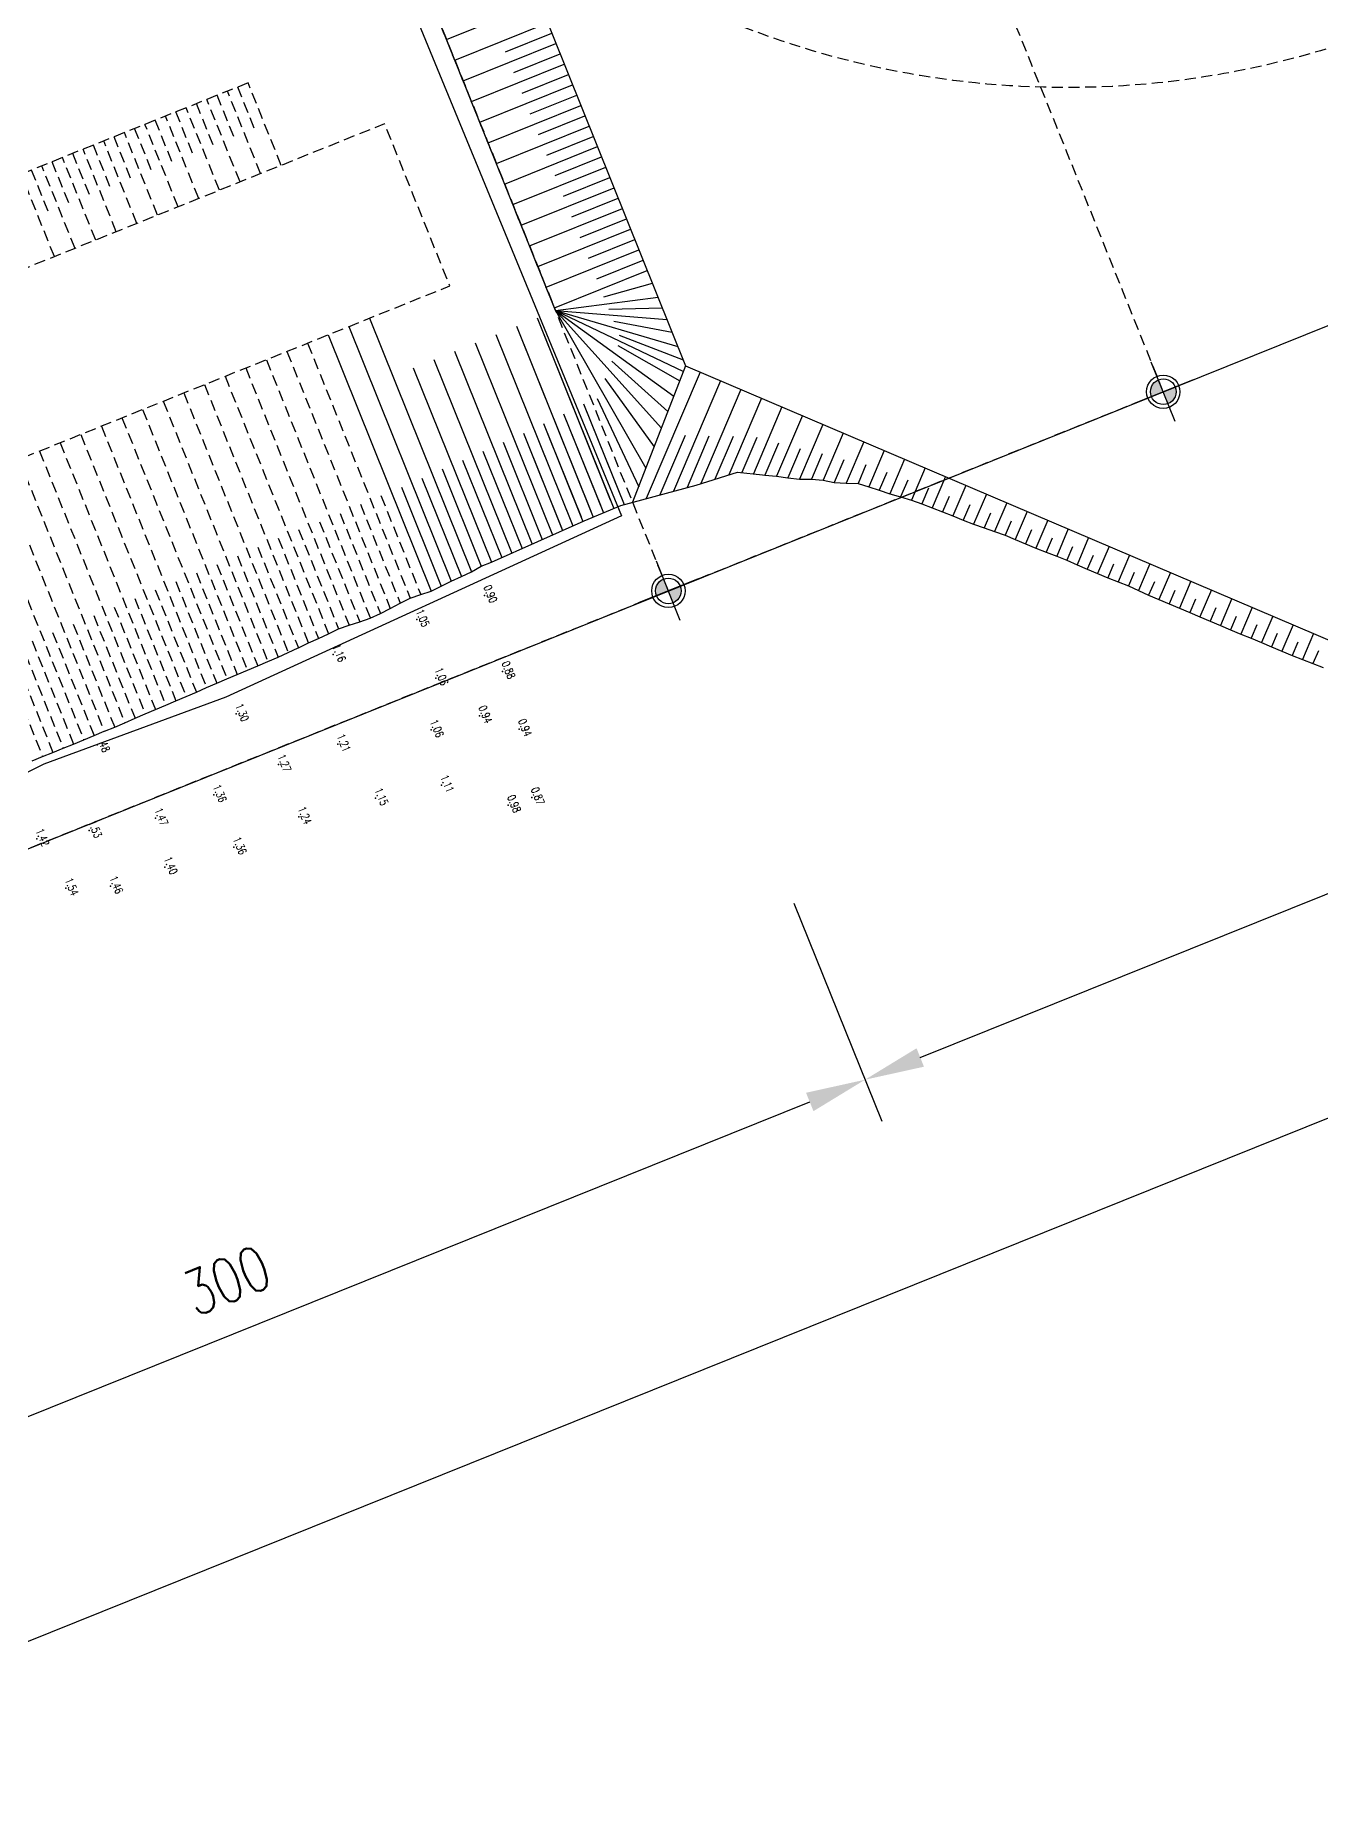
# Model space of a CAD drawing. Header units: millimetres. Extents: x 405522 to 410309, y 2303080 to 2310223.
# Drawn here: x 407945.7 to 408234.9, y 2306185.5 to 2306581.4 of the extents above; entities that cross this region are included whole.
import ezdxf
from ezdxf.enums import TextEntityAlignment as Align
from ezdxf.xclip import XClip

# ---------------------------------------------------------------- set-up
doc = ezdxf.new("R2010")
doc.units = ezdxf.units.MM
doc.header["$LTSCALE"] = 10
doc.header["$MEASUREMENT"] = 0
doc.header["$XCLIPFRAME"] = 0
doc.linetypes.add('HIDDEN', pattern=[0.375, 0.25, -0.125])
doc.layers.get('0').update_dxf_attribs({"linetype": 'CONTINUOUS'})
doc.layers.get('Defpoints').update_dxf_attribs({"linetype": 'CONTINUOUS'})
for name, color, linetype in [('Bao', 1, 'CONTINUOUS'), ('caodo', 7, 'CONTINUOUS'), ('DIM', 4, 'CONTINUOUS'), ('DLINE', 4, 'CONTINUOUS'), ('Hatch', 8, 'CONTINUOUS'), ('Main', 3, 'CONTINUOUS'), ('mois', 3, 'CONTINUOUS'), ('Proposed', 7, 'CONTINUOUS'), ('Structure', 2, 'CONTINUOUS'), ('w', 8, 'CONTINUOUS')]:
    doc.layers.add(name, color=color, linetype=linetype)
doc.styles.add('Dien', font='simplex.shx', dxfattribs={"width": 0.75})
doc.styles.add('TextH', font='vntimeh.shx', dxfattribs={"width": 0.75})
doc.styles.add('txt', font='romans.shx', dxfattribs={"height": 0.2})
doc.dimstyles.new('D2', dxfattribs={"dimscale": 2, "dimtxt": 1.8, "dimasz": 1.5, "dimexe": 1.5, "dimexo": 2, "dimgap": 1, "dimtad": 1, "dimdec": 1, "dimdsep": 46, "dimtxsty": 'TextH', "dimcen": 2.5, "dimclrd": 4, "dimclre": 4, "dimclrt": 7, "dimadec": 1, "dimazin": 2, "dimtfac": 1, "dimtdec": 1, "dimtmove": 1, "dimatfit": 0, "dimfxl": 0.25, "dimtolj": 1, "dimtzin": 0, "dimlwd": -1, "dimlwe": -1, "dimarcsym": 0})
doc.dimstyles.new('D6.7', dxfattribs={"dimscale": 6.7, "dimtxt": 1.5, "dimasz": 2, "dimexe": 1.5, "dimexo": 0.5, "dimgap": 1, "dimtad": 1, "dimdec": 0, "dimdsep": 46, "dimtxsty": 'Dien', "dimcen": 1, "dimclrd": 256, "dimclre": 256, "dimclrt": 7, "dimaunit": 1, "dimadec": 3, "dimazin": 0, "dimtfac": 1, "dimtdec": 0, "dimtmove": 1, "dimatfit": 0, "dimfxl": 1, "dimtolj": 1, "dimtzin": 0, "dimlwe": -1, "dimarcsym": 0})

# ---------------------------------------------------------------- blocks, each defined once
blk = doc.blocks.new('*D4')
at = {"layer": 'Defpoints', "color": 0, "linetype": 'Continuous'}
for p in [(408115.12, 2306389.34), (408132.35, 2306346.52), (407836.8, 2306277.35)]:
    blk.add_point(p, dxfattribs=at)
at = {"layer": 'DIM', "linetype": 'Continuous'}
for p, q in [((408116.37, 2306386.23), (408136.1, 2306337.2)), ((407838.05, 2306274.24), (407857.79, 2306225.21))]:
    blk.add_line(p, q, dxfattribs=at)
at = {"layer": 'DIM', "linetype": 'Continuous', "lineweight": -2}
blk.add_line((407866.47, 2306239.54), (408119.92, 2306341.52), dxfattribs=at)
at = {"layer": 'DIM', "linetype": 'Continuous'}
for points in [[(408119.08, 2306343.59), (408120.75, 2306339.45), (408132.35, 2306346.52)], [(407865.63, 2306241.61), (407867.3, 2306237.46), (407854.03, 2306234.53)]]:
    blk.add_solid(points, dxfattribs=at)
at = {"layer": 'DIM', "color": 7, "linetype": 'Continuous', "insert": (407988.81, 2306301.4), "char_height": 10.05, "attachment_point": 5, "rotation": 21.9189, "style": 'Dien'}
blk.add_mtext('\\A1;300', dxfattribs=at)
blk = doc.blocks.new('*D5')
at = {"layer": 'Defpoints', "color": 0, "linetype": 'Continuous'}
for p in [(408395.33, 2306498.48), (408411.31, 2306458.77), (408115.12, 2306389.34)]:
    blk.add_point(p, dxfattribs=at)
at = {"layer": 'DIM', "linetype": 'Continuous'}
for p, q in [((408396.58, 2306495.37), (408415.06, 2306449.45)), ((408116.37, 2306386.23), (408136.1, 2306337.2))]:
    blk.add_line(p, q, dxfattribs=at)
at = {"layer": 'DIM', "linetype": 'Continuous', "lineweight": -2}
blk.add_line((408144.78, 2306351.52), (408398.88, 2306453.77), dxfattribs=at)
at = {"layer": 'DIM', "linetype": 'Continuous'}
for points in [[(408398.05, 2306455.84), (408399.71, 2306451.7), (408411.31, 2306458.77)], [(408143.95, 2306353.6), (408145.61, 2306349.45), (408132.35, 2306346.52)]]:
    blk.add_solid(points, dxfattribs=at)
at = {"layer": 'DIM', "color": 7, "linetype": 'Continuous', "insert": (408267.45, 2306413.52), "char_height": 10.05, "attachment_point": 5, "rotation": 21.9189, "style": 'Dien'}
blk.add_mtext('\\A1;301', dxfattribs=at)
blk = doc.blocks.new('*D6')
at = {"layer": 'Defpoints', "color": 0, "linetype": 'Continuous'}
for p in [(408519.48, 2306591.77), (407115.96, 2305987.3), (407150.7, 2305900.97)]:
    blk.add_point(p, dxfattribs=at)
at = {"layer": 'DIM', "linetype": 'Continuous'}
for p, q in [((408520.73, 2306588.66), (408571.73, 2306461.93)), ((407117.22, 2305984.19), (407154.45, 2305891.65))]:
    blk.add_line(p, q, dxfattribs=at)
at = {"layer": 'DIM', "linetype": 'Continuous', "lineweight": -2}
blk.add_line((408555.54, 2306466.25), (407163.13, 2305905.97), dxfattribs=at)
at = {"layer": 'DIM', "linetype": 'Continuous'}
for points in [[(408554.71, 2306468.33), (408556.38, 2306464.18), (408567.98, 2306471.26)], [(407162.3, 2305908.04), (407163.97, 2305903.9), (407150.7, 2305900.97)]]:
    blk.add_solid(points, dxfattribs=at)
at = {"layer": 'DIM', "color": 7, "linetype": 'Continuous', "insert": (407854.96, 2306196.99), "char_height": 10.05, "attachment_point": 5, "rotation": 21.9189, "style": 'Dien'}
blk.add_mtext('\\A1;1528', dxfattribs=at)
blk = doc.blocks.new('A$C2EB2327C')
h = blk.add_hatch(color=256)
h.paths.add_polyline_path([(0, 3.85), (0, 0), (3.85, 0, 0.414214)])
h.paths.add_polyline_path([(0, 0), (-3.85, 0, 0.414214), (0, -3.85)])
for p, q in [((0, 9.61), (0, -9.61)), ((9.61, 0), (-9.61, 0))]:
    blk.add_line(p, q)
for radius in [5, 3.85]:
    blk.add_circle((0, 0), radius)
blk = doc.blocks.new('20')
at = {"layer": 'caodo', "color": 8, "linetype": 'Continuous'}
for p in [(439.2, -853.04, -1.42), (423.96, -858.45, -1.27), (405.17, -866.31, -1.16), (443.28, -870.15, -1.44), (428.22, -871.62, -1.26), (383.35, -879.69, -1.02), (438.08, -880.12, -1.38), (352.1, -886.63, -0.84), (406.21, -886.5, -1.11), (427.16, -883.29, -1.26), (446.98, -883.11, -1.38), (392.87, -891.06, -1.05), (378.32, -897.9, -0.96), (414.69, -898.62, -1.17), (429.5, -895.7, -1.21), (449.86, -898.51, -1.45), (444.54, -900.24, -1.34), (350.29, -905.9, -0.79), (365.18, -903.13, -0.85), (397.45, -902.84, -1.08), (338.47, -907.77, -0.9), (382.84, -909.66, -0.96), (367.3, -914.13, -0.92), (355.06, -918.46, -0.86), (345.01, -918.89, -0.78)]:
    blk.add_point(p, dxfattribs=at)
at = {"layer": 'caodo', "color": 8, "linetype": 'Continuous', "style": 'txt', "width": 0.75}
for s, p in [('0.90', (439.7, -853.04, -1.42)), ('1.05', (424.46, -858.45, -1.27)), ('1.16', (405.67, -866.31, -1.16)), ('1.06', (428.72, -871.62, -1.26)), ('0.88', (443.78, -870.15, -1.44)), ('1.30', (383.85, -879.69, -1.02)), ('0.94', (438.58, -880.12, -1.38)), ('1.06', (427.66, -883.29, -1.26)), ('0.94', (447.48, -883.11, -1.38)), ('1.48', (352.6, -886.63, -0.84)), ('1.21', (406.71, -886.5, -1.11)), ('1.27', (393.37, -891.06, -1.05)), ('1.11', (430, -895.7, -1.21)), ('1.36', (378.82, -897.9, -0.96)), ('1.15', (415.19, -898.62, -1.17)), ('0.98', (445.04, -900.24, -1.34)), ('0.87', (450.36, -898.51, -1.45)), ('1.47', (365.68, -903.13, -0.85)), ('1.24', (397.95, -902.84, -1.08)), ('1.42', (338.97, -907.77, -0.9)), ('1.53', (350.79, -905.9, -0.79)), ('1.36', (383.34, -909.66, -0.96)), ('1.40', (367.8, -914.13, -0.92)), ('1.54', (345.51, -918.89, -0.78)), ('1.46', (355.56, -918.46, -0.86))]:
    blk.add_text(s, height=1.8, rotation=292, dxfattribs=at).set_placement(p, align=Align.CENTER)
blk = doc.blocks.new('*D50')
at = {"layer": 'Defpoints', "color": 0, "linetype": 'Continuous'}
for p in [(407494.82, 2306933.31), (408995.35, 2306821.5), (407742.64, 2306317.43)]:
    blk.add_point(p, dxfattribs=at)
at = {"layer": 'Hatch', "color": 4, "linetype": 'Continuous'}
for p, q in [((407498.53, 2306934.8), (408750.32, 2307438.5)), ((408748.65, 2307434.6), (408994.23, 2306824.28)), ((407746.35, 2306318.92), (408998.14, 2306822.62))]:
    blk.add_line(p, q, dxfattribs=at)
for points in [[(408749.12, 2307434.78), (408748.19, 2307434.41), (408747.53, 2307437.38)], [(408994.7, 2306824.47), (408993.77, 2306824.09), (408995.35, 2306821.5)]]:
    blk.add_solid(points, dxfattribs=at)
at = {"layer": 'Hatch', "color": 7, "linetype": 'Continuous', "insert": (408874.97, 2307130.86), "char_height": 3.6, "attachment_point": 5, "rotation": 291.9189, "style": 'TextH'}
blk.add_mtext('\\A1;663.9', dxfattribs=at)
blk = doc.blocks.new('*D54')
at = {"layer": 'Defpoints', "color": 0, "linetype": 'Continuous'}
for p in [(408495.7, 2307336.05), (407494.82, 2306933.31), (407742.64, 2306317.43)]:
    blk.add_point(p, dxfattribs=at)
at = {"layer": 'Hatch', "color": 4, "linetype": 'Continuous'}
for p, q in [((407498.53, 2306934.8), (408498.49, 2307337.17)), ((408742.4, 2306722.95), (408496.82, 2307333.26)), ((407746.35, 2306318.92), (408746.31, 2306721.28))]:
    blk.add_line(p, q, dxfattribs=at)
for points in [[(408497.29, 2307333.45), (408496.36, 2307333.08), (408495.7, 2307336.05)], [(408742.87, 2306723.13), (408741.94, 2306722.76), (408743.52, 2306720.16)]]:
    blk.add_solid(points, dxfattribs=at)
at = {"layer": 'Hatch', "color": 7, "linetype": 'Continuous', "insert": (408623.14, 2307029.52), "char_height": 3.6, "attachment_point": 5, "rotation": 291.9189, "style": 'TextH'}
blk.add_mtext('\\A1;663.9', dxfattribs=at)

msp = doc.modelspace()

# ---------------------------------------------------------------- linework, layer by layer
at = {"layer": 'Bao', "flags": 128}
msp.add_lwpolyline([(408062.73, 2306519.55), (407856.67, 2307031.64)], dxfattribs=at)
at = {"layer": 'Hatch', "color": 8, "linetype": 'HIDDEN'}
for p, q in [((407990.34, 2306558.65), (407986.61, 2306567.93)), ((407996.39, 2306550.31), (407988.93, 2306568.86)), ((407994.98, 2306560.52), (407991.25, 2306569.8)), ((408001.03, 2306552.17), (407993.57, 2306570.73)), ((407982.48, 2306544.71), (407975.01, 2306563.26)), ((407981.07, 2306554.92), (407977.33, 2306564.2)), ((407987.12, 2306546.58), (407979.65, 2306565.13)), ((407985.7, 2306556.79), (407981.97, 2306566.06)), ((407991.76, 2306548.44), (407984.29, 2306567)), ((407973.2, 2306540.98), (407965.74, 2306559.53)), ((407971.79, 2306551.19), (407968.06, 2306560.46)), ((407977.84, 2306542.84), (407970.37, 2306561.4)), ((407976.43, 2306553.05), (407972.69, 2306562.33)), ((407963.92, 2306537.24), (407956.46, 2306555.8)), ((407962.51, 2306547.45), (407958.78, 2306556.73)), ((407968.56, 2306539.11), (407961.1, 2306557.66)), ((407967.15, 2306549.32), (407963.42, 2306558.6)), ((407954.65, 2306533.51), (407947.18, 2306552.06)), ((407953.23, 2306543.72), (407949.5, 2306553)), ((407959.29, 2306535.38), (407951.82, 2306553.93)), ((407957.87, 2306545.59), (407954.14, 2306554.86)), ((407950.01, 2306531.64), (407942.54, 2306550.2)), ((407948.6, 2306541.85), (407944.86, 2306551.13)), ((408006.96, 2306512.2), (408030.04, 2306454.83)), ((407997.68, 2306508.46), (408021.06, 2306450.36)), ((408002.32, 2306510.33), (408025.57, 2306452.53)), ((407988.4, 2306504.73), (408011.7, 2306446.83)), ((407993.04, 2306506.6), (408016.31, 2306448.76)), ((407979.12, 2306501), (408002.62, 2306442.6)), ((407983.76, 2306502.86), (408007.13, 2306444.78)), ((407969.85, 2306497.26), (407993.44, 2306438.63)), ((407974.49, 2306499.13), (407998.04, 2306440.58)), ((407960.57, 2306493.53), (407984.24, 2306434.72)), ((407965.21, 2306495.4), (407988.82, 2306436.71)), ((407946.65, 2306487.93), (407970.44, 2306428.82)), ((407951.29, 2306489.8), (407975.04, 2306430.79)), ((407955.93, 2306491.66), (407979.64, 2306432.74)), ((407937.38, 2306484.2), (407961.24, 2306424.9)), ((407942.02, 2306486.06), (407965.86, 2306426.81)), ((407928.1, 2306480.47), (407952, 2306421.08)), ((407932.74, 2306482.33), (407956.63, 2306422.97)), ((407923.46, 2306478.6), (407947.36, 2306419.21)), ((408023.45, 2306477.9), (408032.4, 2306455.66)), ((408014.28, 2306473.9), (408023.33, 2306451.4)), ((408018.84, 2306475.98), (408027.81, 2306453.68)), ((408000.37, 2306468.3), (408009.42, 2306445.79)), ((408004.95, 2306470.3), (408013.95, 2306447.93)), ((408009.65, 2306472.02), (408018.71, 2306449.5)), ((407991.19, 2306464.32), (408000.35, 2306441.56)), ((407995.77, 2306466.32), (408004.88, 2306443.69)), ((407981.94, 2306460.5), (407991.13, 2306437.67)), ((407986.57, 2306462.41), (407995.74, 2306439.61)), ((407972.71, 2306456.67), (407981.94, 2306433.72)), ((407977.32, 2306458.59), (407986.53, 2306435.71)), ((407963.47, 2306452.84), (407972.74, 2306429.8)), ((407968.09, 2306454.75), (407977.34, 2306431.76)), ((407954.25, 2306448.97), (407963.57, 2306425.81)), ((407958.85, 2306450.92), (407968.15, 2306427.82)), ((407944.98, 2306445.21), (407954.31, 2306422.01)), ((407949.61, 2306447.11), (407958.93, 2306423.94)), ((407940.34, 2306443.34), (407949.68, 2306420.15))]:
    msp.add_line(p, q, dxfattribs=at)
at = {"layer": 'Main', "color": 3}
for p, q in [((407877.54, 2307040.04), (408092, 2306507.07)), ((408092, 2306507.07), (408453.94, 2306352.83))]:
    msp.add_line(p, q, dxfattribs=at)
at = {"layer": 'Main', "color": 9, "linetype": 'HIDDEN'}
msp.add_line((407993.57, 2306570.73), (407786.74, 2306487.5), dxfattribs=at)
at = {"layer": 'Main', "color": 9, "linetype": 'HIDDEN', "flags": 128}
for points in [[(407696.88, 2306710.8), (407945.51, 2306810.85), (408062.73, 2306519.55)], [(407821.32, 2306437.5), (408038.95, 2306525.07), (408024.28, 2306561.53), (407806.65, 2306473.96)]]:
    msp.add_lwpolyline(points, dxfattribs=at)
at = {"layer": 'Main', "color": 3, "flags": 128}
msp.add_lwpolyline([(408092, 2306507.07), (408080.08, 2306476.41)], dxfattribs=at)
at = {"layer": 'Main', "color": 8, "flags": 128}
msp.add_lwpolyline([(408048.33, 2306462.95), (408069.14, 2306472.2), (408077.44, 2306475.69), (408094.37, 2306480.28), (408103.64, 2306483.16), (408109.29, 2306482.55)], dxfattribs=at)
at = {"layer": 'Main'}
msp.add_polyline3d([(408109.29, 2306482.55, -0.84), (408109.84, 2306482.5, -0.88), (408112.45, 2306482.27, -1.04), (408115.01, 2306481.89, -1.17), (408117.61, 2306481.63, -1.33), (408120.33, 2306481.62, -1.54), (408122.94, 2306481.36, -1.7), (408125.44, 2306480.85, -1.8), (408128.09, 2306480.71, -1.98), (408130.78, 2306480.63, -2.18), (408133.17, 2306479.86, -2.22), (408135.56, 2306479.1, -2.27), (408137.95, 2306478.33, -2.31), (408140.35, 2306477.6, -2.37), (408142.77, 2306476.88, -2.43), (408145.13, 2306476.04, -2.46), (408147.48, 2306475.18, -2.48), (408149.81, 2306474.27, -2.5), (408152.13, 2306473.34, -2.51), (408154.45, 2306472.4, -2.52), (408156.78, 2306471.51, -2.54), (408159.12, 2306470.63, -2.56), (408161.51, 2306469.86, -2.6), (408163.86, 2306468.98, -2.63), (408166.15, 2306467.99, -2.62), (408168.46, 2306467.03, -2.63), (408170.78, 2306466.1, -2.64), (408173.12, 2306465.21, -2.66), (408175.46, 2306464.31, -2.68), (408177.76, 2306463.34, -2.68), (408180.06, 2306462.36, -2.68), (408182.34, 2306461.33, -2.67), (408184.64, 2306460.35, -2.67), (408186.96, 2306459.43, -2.68), (408189.29, 2306458.52, -2.7), (408191.62, 2306457.59, -2.71), (408193.88, 2306456.54, -2.69), (408196.15, 2306455.48, -2.67), (408198.46, 2306454.53, -2.68), (408200.77, 2306453.56, -2.68), (408203.08, 2306452.6, -2.69), (408205.38, 2306451.62, -2.69), (408207.67, 2306450.63, -2.68), (408209.97, 2306449.65, -2.69), (408212.28, 2306448.68, -2.69), (408214.58, 2306447.71, -2.69), (408216.9, 2306446.77, -2.7), (408219.21, 2306445.82, -2.71), (408221.52, 2306444.87, -2.71), (408223.82, 2306443.89, -2.71), (408226.13, 2306442.92, -2.71), (408228.43, 2306441.96, -2.72), (408230.76, 2306441.05, -2.73), (408233.09, 2306440.14, -2.75), (408235.42, 2306439.23, -2.76)], dxfattribs=at)
at = {"layer": 'Main', "color": 9, "linetype": 'HIDDEN'}
msp.add_polyline3d([(407945.04, 2306418.27, 1.5), (407947.36, 2306419.21, 1.5), (407949.68, 2306420.15, 1.5), (407952, 2306421.08, 1.5), (407954.31, 2306422.01, 1.5), (407956.63, 2306422.97, 1.5), (407958.93, 2306423.94, 1.49), (407961.24, 2306424.9, 1.48), (407963.57, 2306425.81, 1.49), (407965.86, 2306426.81, 1.47), (407968.15, 2306427.82, 1.46), (407970.44, 2306428.82, 1.44), (407972.74, 2306429.8, 1.43), (407975.04, 2306430.79, 1.42), (407977.34, 2306431.76, 1.41), (407979.64, 2306432.74, 1.4), (407981.94, 2306433.72, 1.39), (407984.24, 2306434.72, 1.38), (407986.53, 2306435.71, 1.37), (407988.82, 2306436.71, 1.35), (407991.13, 2306437.67, 1.35), (407993.44, 2306438.63, 1.34), (407995.74, 2306439.61, 1.33), (407998.04, 2306440.58, 1.32), (408000.35, 2306441.56, 1.31), (408002.62, 2306442.6, 1.29), (408004.88, 2306443.69, 1.25), (408007.13, 2306444.78, 1.22), (408009.42, 2306445.79, 1.21), (408011.7, 2306446.83, 1.18), (408013.95, 2306447.93, 1.15), (408016.31, 2306448.76, 1.17), (408018.71, 2306449.5, 1.21), (408021.06, 2306450.36, 1.23), (408023.33, 2306451.4, 1.2), (408025.57, 2306452.53, 1.16), (408027.81, 2306453.68, 1.11), (408030.04, 2306454.83, 1.07), (408032.4, 2306455.66, 1.09), (408034.79, 2306456.42, 1.13), (408037.04, 2306457.53, 1.09), (408039.29, 2306458.63, 1.05), (408041.55, 2306459.71, 1.02), (408043.81, 2306460.79, 0.99), (408045.99, 2306462.06, 0.92), (408048.33, 2306462.95, 0.93)], dxfattribs=at)
at = {"layer": 'mois', "color": 6, "linetype": 'HIDDEN'}
msp.add_lwpolyline([(408088.11, 2306456.46), (408199.44, 2306501.26), (407828.03, 2307424.27), (407716.71, 2307379.48)], dxfattribs=at)
msp.add_lwpolyline([(406742.66, 2306987.54), (407088.98, 2306054.36), (408088.11, 2306456.46), (407716.71, 2307379.48)], close=True, dxfattribs=at)
at = {"layer": 'Proposed', "color": 8, "linetype": 'Continuous'}
for p, q in [((408038.22, 2306580.45), (408059.09, 2306588.85)), ((408040.08, 2306575.82), (408060.96, 2306584.21)), ((408041.95, 2306571.18), (408062.82, 2306579.58)), ((408051.45, 2306577.7), (408061.89, 2306581.9)), ((408053.32, 2306573.06), (408063.76, 2306577.26)), ((408043.82, 2306566.54), (408064.69, 2306574.94)), ((408055.19, 2306568.42), (408065.62, 2306572.62)), ((408045.68, 2306561.9), (408066.56, 2306570.3)), ((408057.05, 2306563.78), (408067.49, 2306567.98)), ((408047.55, 2306557.26), (408068.42, 2306565.66)), ((408058.92, 2306559.14), (408069.36, 2306563.34)), ((408049.42, 2306552.62), (408070.29, 2306561.02)), ((408051.28, 2306547.98), (408072.16, 2306556.38)), ((408060.79, 2306554.5), (408071.22, 2306558.7)), ((408053.15, 2306543.35), (408074.02, 2306551.74)), ((408062.65, 2306549.86), (408073.09, 2306554.06)), ((408064.52, 2306545.23), (408074.96, 2306549.43)), ((408055.02, 2306538.71), (408075.89, 2306547.11)), ((408066.39, 2306540.59), (408076.82, 2306544.79)), ((408056.88, 2306534.07), (408077.76, 2306542.47)), ((408068.25, 2306535.95), (408078.69, 2306540.15)), ((408058.75, 2306529.43), (408079.62, 2306537.83)), ((408070.12, 2306531.31), (408080.56, 2306535.51)), ((408060.62, 2306524.79), (408081.49, 2306533.19)), ((408062.48, 2306520.15), (408083.36, 2306528.55)), ((408071.99, 2306526.67), (408082.42, 2306530.87)), ((408073.62, 2306522.61), (408084.51, 2306525.67)), ((408062.73, 2306519.55), (408085.79, 2306522.51)), ((408074.74, 2306519.83), (408086.75, 2306520.12)), ((408016.23, 2306515.93), (408039.29, 2306458.63)), ((408020.87, 2306517.79), (408043.81, 2306460.79)), ((408053.93, 2306516.01), (408070.66, 2306474.43)), ((408053.93, 2306516.01), (408071.21, 2306473.07)), ((408058.57, 2306517.87), (408075.03, 2306476.95)), ((408058.57, 2306517.87), (408075.82, 2306475.01)), ((408062.73, 2306519.55), (408083.06, 2306484.06)), ((408062.73, 2306519.55), (408087.8, 2306517.49)), ((408062.73, 2306519.55), (408090.24, 2306511.44)), ((408062.73, 2306519.55), (408091.52, 2306505.83)), ((408075.83, 2306517.11), (408088.94, 2306514.68)), ((408011.59, 2306514.06), (408034.79, 2306456.42)), ((408044.65, 2306512.27), (408062.05, 2306469.05)), ((408049.29, 2306514.14), (408066.31, 2306471.84)), ((408049.29, 2306514.14), (408066.62, 2306471.08)), ((408077.08, 2306514.01), (408091.44, 2306508.47)), ((408035.37, 2306508.54), (408052.9, 2306464.98)), ((408040.01, 2306510.41), (408057.47, 2306467.01)), ((408030.74, 2306506.67), (408048.33, 2306462.95)), ((408073.83, 2306504.22), (408084.94, 2306488.89)), ((408095.25, 2306505.68), (408083.13, 2306477.23)), ((408099.85, 2306503.72), (408089.27, 2306478.9)), ((408104.45, 2306501.76), (408095.44, 2306480.61)), ((408064.54, 2306496.32), (408072.84, 2306475.71)), ((408064.54, 2306496.32), (408073.51, 2306474.04)), ((408069.03, 2306498.56), (408077.18, 2306478.32)), ((408069.03, 2306498.56), (408078.16, 2306475.88)), ((408072.08, 2306499.71), (408081.44, 2306479.88)), ((408109.05, 2306499.8), (408101.71, 2306482.56)), ((408113.65, 2306497.84), (408107.23, 2306482.78)), ((408118.25, 2306495.88), (408112.45, 2306482.27)), ((408055.53, 2306491.93), (408064.09, 2306470.65)), ((408055.53, 2306491.93), (408064.33, 2306470.06)), ((408060.05, 2306494.1), (408068.48, 2306473.13)), ((408060.05, 2306494.1), (408068.9, 2306472.09)), ((408122.85, 2306493.92), (408117.61, 2306481.63)), ((408127.45, 2306491.96), (408122.94, 2306481.36)), ((408050.95, 2306489.93), (408059.76, 2306468.03)), ((408091.88, 2306491.38), (408086.2, 2306478.06)), ((408097.25, 2306491.24), (408092.35, 2306479.73)), ((408102.66, 2306491.18), (408098.57, 2306481.59)), ((408107.99, 2306490.94), (408104.64, 2306483.06)), ((408112.89, 2306489.68), (408109.84, 2306482.5)), ((408117.78, 2306488.4), (408115.01, 2306481.89)), ((408132.05, 2306490), (408128.09, 2306480.71)), ((408136.65, 2306488.04), (408133.17, 2306479.86)), ((408041.79, 2306485.89), (408050.62, 2306463.97)), ((408046.37, 2306487.92), (408055.19, 2306466)), ((408122.74, 2306487.28), (408120.33, 2306481.62)), ((408127.59, 2306485.92), (408125.44, 2306480.85)), ((408132.56, 2306484.83), (408130.78, 2306480.63)), ((408141.25, 2306486.08), (408137.95, 2306478.33)), ((408145.85, 2306484.12), (408142.77, 2306476.88)), ((408032.66, 2306481.79), (408041.55, 2306459.71)), ((408037.2, 2306483.9), (408045.99, 2306462.06)), ((408137.26, 2306483.08), (408135.56, 2306479.1)), ((408141.95, 2306481.35), (408140.35, 2306477.6)), ((408150.45, 2306482.16), (408147.48, 2306475.18)), ((408155.05, 2306480.2), (408152.13, 2306473.34)), ((408028.09, 2306479.77), (408037.04, 2306457.53)), ((408146.64, 2306479.59), (408145.13, 2306476.04)), ((408151.28, 2306477.73), (408149.81, 2306474.27)), ((408159.65, 2306478.24), (408156.78, 2306471.51)), ((408164.25, 2306476.28), (408161.51, 2306469.86)), ((408155.9, 2306475.81), (408154.45, 2306472.4)), ((408160.54, 2306473.94), (408159.12, 2306470.63)), ((408165.21, 2306472.14), (408163.86, 2306468.98)), ((408168.85, 2306474.32), (408166.15, 2306467.99)), ((408173.45, 2306472.36), (408170.78, 2306466.1)), ((408169.81, 2306470.18), (408168.46, 2306467.03)), ((408174.44, 2306468.3), (408173.12, 2306465.21)), ((408178.05, 2306470.4), (408175.46, 2306464.31)), ((408182.65, 2306468.44), (408180.06, 2306462.36)), ((408179.05, 2306466.38), (408177.76, 2306463.34)), ((408183.64, 2306464.39), (408182.34, 2306461.33)), ((408187.25, 2306466.48), (408184.64, 2306460.35)), ((408191.85, 2306464.52), (408189.29, 2306458.52)), ((408188.26, 2306462.47), (408186.96, 2306459.43)), ((408192.88, 2306460.57), (408191.62, 2306457.59)), ((408196.45, 2306462.56), (408193.88, 2306456.54)), ((408201.05, 2306460.6), (408198.46, 2306454.53)), ((408197.45, 2306458.53), (408196.15, 2306455.48)), ((408202.06, 2306456.59), (408200.77, 2306453.56)), ((408205.65, 2306458.64), (408203.08, 2306452.6)), ((408210.25, 2306456.68), (408207.67, 2306450.63)), ((408206.66, 2306454.64), (408205.38, 2306451.62)), ((408211.26, 2306452.68), (408209.97, 2306449.65)), ((408214.85, 2306454.72), (408212.28, 2306448.68)), ((408219.45, 2306452.76), (408216.9, 2306446.77)), ((408215.86, 2306450.73), (408214.58, 2306447.71)), ((408220.48, 2306448.8), (408219.21, 2306445.82)), ((408224.05, 2306450.8), (408221.52, 2306444.87)), ((408228.65, 2306448.84), (408226.13, 2306442.92)), ((408225.09, 2306446.86), (408223.82, 2306443.89)), ((408229.69, 2306444.91), (408228.43, 2306441.96)), ((408233.25, 2306446.88), (408230.76, 2306441.05)), ((408234.32, 2306443.02), (408233.09, 2306440.14))]:
    msp.add_line(p, q, dxfattribs=at)
at = {"layer": 'Proposed', "color": 8, "linetype": 'Continuous', "flags": 128}
for points in [[(408062.73, 2306519.55), (408089.35, 2306500.26)], [(408062.73, 2306519.55), (408086.55, 2306493.05)], [(408075.37, 2306508.17), (408088.01, 2306496.8)], [(408076.71, 2306511.64), (408090.7, 2306503.73)]]:
    msp.add_lwpolyline(points, dxfattribs=at)
at = {"layer": 'Structure', "linetype": 'HIDDEN'}
msp.add_circle((408177.66, 2306769.68), 200, dxfattribs=at)
at = {"layer": 'w', "linetype": 'Continuous', "flags": 128}
msp.add_lwpolyline([(407920.28, 2306854.97), (408077.54, 2306473.33), (407988.58, 2306432.55), (407947.61, 2306417.49), (407889.54, 2306388.45), (407877.86, 2306382.6), (407867.21, 2306382), (407845.7, 2306372.6), (407838.95, 2306367.13), (407841.84, 2306355.85), (407840.91, 2306344.75), (407836.13, 2306333.53), (407824.93, 2306324.56), (407811.47, 2306320.44), (407796.23, 2306324.52), (407784.95, 2306327.6), (407779.08, 2306324.1), (407533.91, 2306221.91), (407446.84, 2306519.09)], dxfattribs=at)

# ---------------------------------------------------------------- block references
at = {"layer": 'caodo', "linetype": 'Continuous'}
ref = msp.add_blockref('20', (407607.56, 2307308.49, 2.32), dxfattribs=at)
XClip(ref).set_block_clipping_path([(-1349.6056714252, -661.9058657554), (-160.2432635269, -789.0626177704), (-158.37, -682.7400000002), (-152.5537012776, -565.1435954412), (-154.4567852021, -515.7710593813), (-164.5656294519, -479.7079773764), (-169.8483049072, -457.4688106682), (-166.8279659872, -442.0162156662), (-126.7827336918, -389.4443280851), (-106.0518872158, -361.8542004311), (-63.7794437606, -462.4105278351), (-33.4664476524, -538.7088304474), (-26.8309580461, -536.6440252331), (-14.1947287806, -530.290072049), (2.8735610212, -522.7809317391), (21.7790860042, -516.4300709004), (33.4963699727, -516.3916891841), (41.8323397201, -526.5245847343), (49.3870018656, -538.8965703272), (57.5814736318, -547.8425059784), (240.790552864, -478.5933098081), (312.7168333768, -453.5233669193), (469.9752955258, -835.1642690971), (381.01757411, -875.9365015272), (340.0535600581, -891.0018749475), (281.9833174138, -920.0360526661), (270.299792853, -925.8934261841), (259.6497187838, -926.485182072), (238.1363249943, -935.8876169724), (231.3903178959, -941.3565830942), (234.2801903864, -952.6351198461), (233.349513785, -963.7375780144), (228.571532146, -974.9643217223), (217.3702047821, -983.9257580563), (203.9138266848, -988.0474594873), (188.6712767056, -983.9718116582), (177.3884057824, -980.8930276111), (171.5204358988, -984.3872820092), (-73.6457281185, -1086.5773775354), (-160.7232604475, -789.403599048), (-175.8663177838, -787.8968891632), (-1242.6150691518, -731.5018647434), (-1048.644501777, -1275.3187000523), (-581.3011768161, -1893.663355621), (45.2581508098, -1711.1176481554), (672.5305126871, -1468.6534206932), (1174.4624007965, -665.2848953921), (720.1397881705, 463.7992460099), (-44.8650585066, 588.3045099438), (-757.8349164568, 52.9536143756)])
at = {"layer": 'DLINE', "xscale": 0.749999999797801, "yscale": 0.75, "zscale": 0.75, "rotation": 291.9189439017133}
for p in [(408199.44, 2306501.26), (408088.11, 2306456.46)]:
    msp.add_blockref('A$C2EB2327C', p, dxfattribs=at)

# ---------------------------------------------------------------- dimensions: what is measured, and where the dimension line sits
at = {"layer": 'DIM', "linetype": 'Continuous'}
for base, p1, p2, picture, middle in [((407150.7, 2305900.97), (408519.48, 2306591.77), (407115.96, 2305987.3), '*D6', (407854.96, 2306196.99)), ((408411.31, 2306458.77), (408115.12, 2306389.34), (408395.33, 2306498.48), '*D5', (408267.45, 2306413.52)), ((408132.35, 2306346.52), (407836.8, 2306277.35), (408115.12, 2306389.34), '*D4', (407988.81, 2306301.4))]:
    dim = msp.add_linear_dim(base=base, p1=p1, p2=p2, angle=21.9189, dimstyle='D6.7', dxfattribs=at)
    dim.commit()
    dim.dimension.update_dxf_attribs({"geometry": picture, "text_midpoint": middle})
at = {"layer": 'Hatch', "linetype": 'Continuous'}
for p1, p2, distance, picture, middle in [((407494.82, 2306933.31), (407742.64, 2306317.43), 1350.33, '*D50', (408874.97, 2307130.86)), ((407742.64, 2306317.43), (407494.82, 2306933.31), -1078.87, '*D54', (408623.14, 2307029.52))]:
    dim = msp.add_aligned_dim(p1=p1, p2=p2, distance=distance, dimstyle='D2', dxfattribs=at)
    dim.commit()
    dim.dimension.update_dxf_attribs({"geometry": picture, "text_midpoint": middle})

doc.saveas('drawing.dxf')
